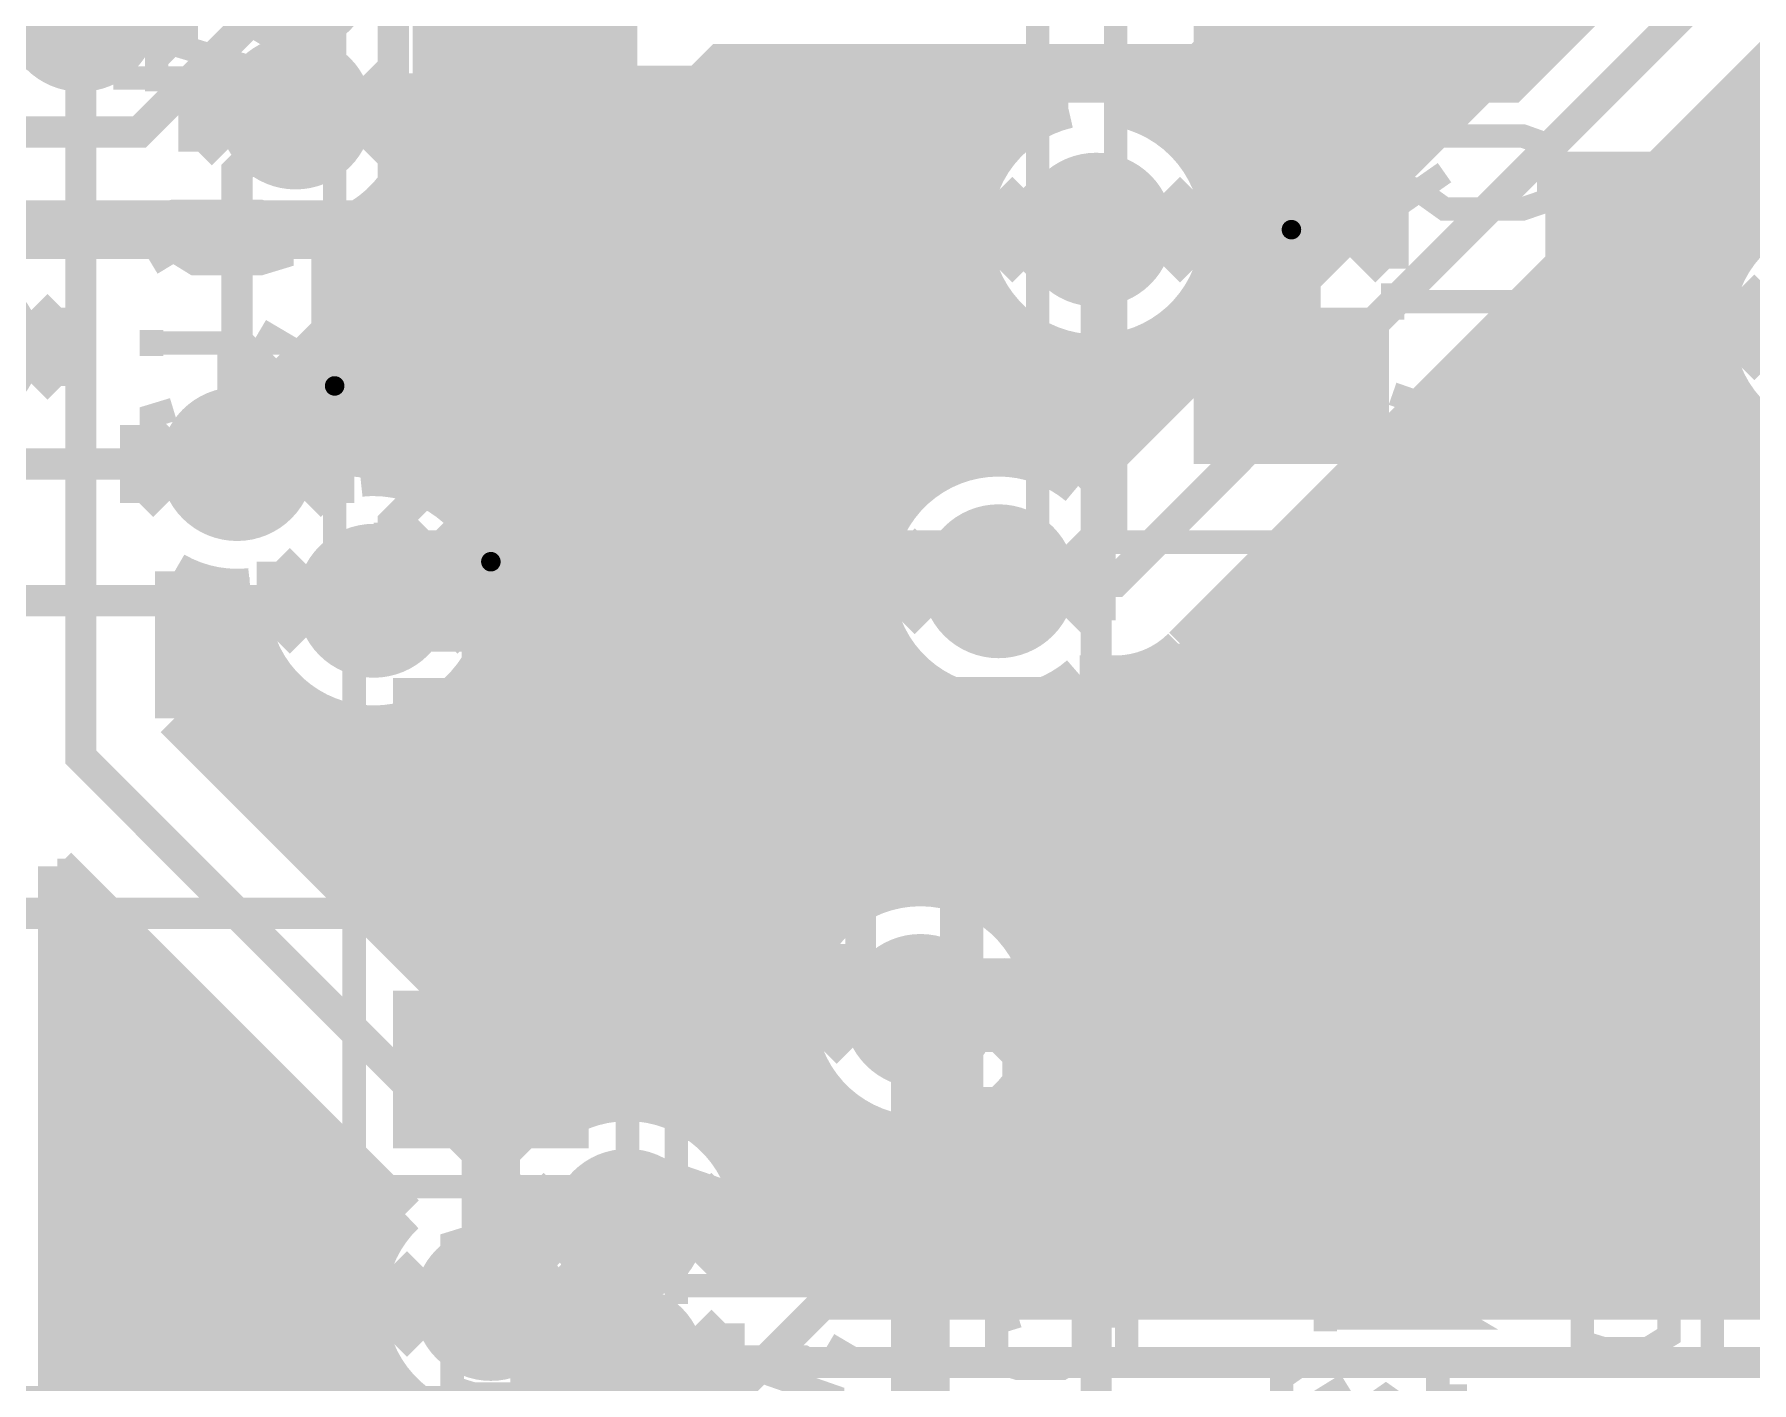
# Model space of a CAD drawing. Extents: x -10 to 131, y -93 to 209.
# Drawn here: x 7.19 to 18.36, y 7.74 to 16.51 of the extents above; entities that cross this region are included whole.
import ezdxf

# ---------------------------------------------------------------- set-up
doc = ezdxf.new("R2010")
doc.units = 0
doc.header["$MEASUREMENT"] = 0
doc.layers.get('0').update_dxf_attribs({"linetype": 'CONTINUOUS'})
for name, color, linetype in [('22-303-0_AST', 7, 'CONTINUOUS'), ('22-303-0_BOT', 2, 'CONTINUOUS'), ('22-303-0_DRD', 6, 'CONTINUOUS'), ('22-303-0_DRL', 1, 'CONTINUOUS'), ('22-303-0_GND', 3, 'CONTINUOUS'), ('22-303-0_IN1', 10, 'CONTINUOUS'), ('22-303-0_SMT', 9, 'CONTINUOUS'), ('22-303-0_SPT', 11, 'CONTINUOUS'), ('22-303-0_SST', 8, 'CONTINUOUS'), ('22-303-0_TOP', 15, 'CONTINUOUS'), ('THRUHOLE_TAP', 2, 'CONTINUOUS')]:
    doc.layers.add(name, color=color, linetype=linetype)

# ---------------------------------------------------------------- blocks, each defined once
blk = doc.blocks.new('ROUND_70')
at = {"const_width": 0.29972}
blk.add_lwpolyline([(-0.14986, 0, 1), (0.14986, 0, 1)], format="xyb", close=True, dxfattribs=at)
blk = doc.blocks.new('ROUND_75')
at = {"const_width": 0.29972}
blk.add_lwpolyline([(-0.14986, 0, 1), (0.14986, 0, 1)], format="xyb", close=True, dxfattribs=at)
blk = doc.blocks.new('ROUND_116')
at = {"const_width": 0.10033}
blk.add_lwpolyline([(-0.050164, 0, 1), (0.050164, 0, 1)], format="xyb", close=True, dxfattribs=at)
blk = doc.blocks.new('ROUND_117')
at = {"const_width": 0.10033}
blk.add_lwpolyline([(-0.050164, 0, 1), (0.050164, 0, 1)], format="xyb", close=True, dxfattribs=at)
blk = doc.blocks.new('ROUND_98')
at = {"const_width": 0.50038}
blk.add_lwpolyline([(-0.25019, 0, 1), (0.25019, 0, 1)], format="xyb", close=True, dxfattribs=at)
blk = doc.blocks.new('ROUND_100')
at = {"const_width": 0.50038}
blk.add_lwpolyline([(-0.25019, 0, 1), (0.25019, 0, 1)], format="xyb", close=True, dxfattribs=at)
blk = doc.blocks.new('ROUND_101')
at = {"const_width": 0.0635}
blk.add_lwpolyline([(-0.03175, 0, 1), (0.03175, 0, 1)], format="xyb", close=True, dxfattribs=at)
blk = doc.blocks.new('RECTANGLE_3')
blk.add_solid([(0.4826, 0.4064), (0.4826, -0.4064), (-0.4826, 0.4064), (-0.4826, -0.4064)])
blk = doc.blocks.new('RECTANGLE_6')
blk.add_solid([(0.63627, 0.51308), (0.63627, -0.51308), (-0.63627, 0.51308), (-0.63627, -0.51308)])
blk = doc.blocks.new('RECTANGLE_17')
blk.add_solid([(0.635, 0.508), (0.635, -0.508), (-0.635, 0.508), (-0.635, -0.508)])
blk = doc.blocks.new('RECTANGLE_18')
blk.add_solid([(0.25019, 0.40005), (0.25019, -0.40005), (-0.25019, 0.40005), (-0.25019, -0.40005)])
blk = doc.blocks.new('ROUND_108')
at = {"const_width": 0.10033}
blk.add_lwpolyline([(-0.050164, 0, 1), (0.050164, 0, 1)], format="xyb", close=True, dxfattribs=at)

msp = doc.modelspace()

# ---------------------------------------------------------------- linework, layer by layer
at = {"layer": '22-303-0_AST'}
for points, const_width in [([(9.144, 17.272), (13.716, 17.272), (13.716, 15.494), (13.462, 15.24), (13.716, 14.986), (13.716, 13.208), (9.144, 13.208), (9.144, 17.272)], 0.1524), ([(14.224, 17.272), (18.796, 17.272), (18.796, 15.494), (18.542, 15.24), (18.796, 14.986), (18.796, 13.208), (14.224, 13.208), (14.224, 17.272)], 0.1524), ([(10.86104, 16.2306), (10.69086, 16.16964), (10.69086, 15.93342), (10.86104, 15.875), (11.02868, 15.75562), (11.53668, 15.75562), (11.70686, 15.81404), (11.70686, 16.16964), (11.53668, 16.2306), (10.86104, 16.2306)], 0.1524), ([(11.02868, 15.99184), (10.69086, 15.75562)], 0.1524), ([(16.19504, 15.8496), (16.02486, 15.78864), (16.02486, 15.55242), (16.19504, 15.494), (16.36268, 15.37462), (16.87068, 15.37462), (17.04086, 15.43304), (17.04086, 15.78864), (16.87068, 15.8496), (16.19504, 15.8496)], 0.1524), ([(16.36268, 15.61084), (16.02486, 15.37462)], 0.1524), ([(10.69086, 15.0368), (10.69086, 15.27302)], 0.1524), ([(10.69086, 15.15364), (11.70686, 15.15364), (11.53668, 15.27302)], 0.1524), ([(16.02486, 14.6558), (16.02486, 14.89202)], 0.1524), ([(16.02486, 14.77264), (17.04086, 14.77264), (16.87068, 14.89202)], 0.1524), ([(10.86104, 14.67104), (10.69086, 14.61262), (10.69086, 14.25702), (10.86104, 14.1986), (11.19886, 14.1986), (11.36904, 14.31544), (11.36904, 14.67104), (11.70686, 14.67104), (11.70686, 14.1986)], 0.1524), ([(16.02486, 14.1732), (17.04086, 13.8176), (17.04086, 14.29004)], 0.1524), ([(9.271, 12.573), (11.049, 12.573), (11.049, 9.017), (9.271, 9.017), (9.271, 12.573)], 0.1524), ([(14.7955, 9.3345), (14.7955, 12.2555), (13.1572, 12.2555), (13.1572, 9.3345), (14.7955, 9.3345)], 0.1524), ([(18.6055, 9.3345), (18.6055, 12.2555), (16.9672, 12.2555), (16.9672, 9.3345), (18.6055, 9.3345)], 0.1524), ([(9.7663, 11.43762), (9.59866, 11.49858), (9.59866, 11.85418), (9.7663, 11.9126), (10.44448, 11.9126), (10.61466, 11.85418), (10.61466, 11.49858), (10.44448, 11.43762)], 0.1524), ([(17.81556, 11.88466), (17.81556, 11.52906), (17.98574, 11.40968), (18.15592, 11.40968), (18.32356, 11.52906), (18.32356, 11.88466), (17.30756, 11.88466)], 0.1524), ([(13.79474, 11.68146), (13.62456, 11.73988), (13.45692, 11.73988), (13.28674, 11.68146), (13.28674, 11.32586), (13.45692, 11.2649), (13.62456, 11.2649), (13.79474, 11.32586), (13.79474, 11.68146), (13.96492, 11.73988), (14.13256, 11.73988), (14.30274, 11.68146), (14.30274, 11.32586), (14.13256, 11.2649), (13.96492, 11.2649), (13.79474, 11.32586)], 0.1524), ([(17.81556, 11.58748), (17.30756, 11.40968)], 0.1524), ([(11.66622, 10.0965), (11.56462, 10.0965), (11.56462, 11.4935), (11.66622, 11.4935)], 0.20066), ([(12.46378, 11.4935), (12.56538, 11.4935), (12.56538, 10.0965), (12.46378, 10.0965)], 0.20066), ([(15.47622, 10.0965), (15.37462, 10.0965), (15.37462, 11.4935), (15.47622, 11.4935)], 0.20066), ([(16.27378, 11.4935), (16.37538, 11.4935), (16.37538, 10.0965), (16.27378, 10.0965)], 0.20066), ([(9.7663, 11.0744), (9.59866, 11.01598), (9.59866, 10.66038), (9.7663, 10.59942), (10.10666, 10.59942), (10.2743, 10.7188), (10.2743, 11.0744), (10.61466, 11.0744), (10.61466, 10.59942)], 0.1524), ([(17.47774, 11.04646), (17.30756, 10.9855), (17.30756, 10.6299), (17.47774, 10.57148), (17.81556, 10.57148), (17.98574, 10.69086), (17.98574, 11.04646), (18.32356, 11.04646), (18.32356, 10.57148)], 0.1524), ([(14.13256, 10.4267), (14.30274, 10.48766), (14.30274, 10.84326), (14.13256, 10.90168), (13.79474, 10.90168), (13.62456, 10.7823), (13.62456, 10.4267), (13.28674, 10.4267), (13.28674, 10.90168)], 0.1524), ([(11.56462, 10.39622), (11.56462, 10.49528), (12.56538, 10.49528), (12.56538, 10.39622), (11.56462, 10.39622)], 0.20066), ([(15.37462, 10.39622), (15.37462, 10.49528), (16.37538, 10.49528), (16.37538, 10.39622), (15.37462, 10.39622)], 0.20066), ([(9.59866, 10.0584), (9.7663, 10.17778), (9.93648, 10.2362), (10.2743, 10.2362), (10.44448, 10.17778), (10.61466, 10.0584), (10.61466, 9.93902), (10.44448, 9.82218), (10.2743, 9.76122), (9.93648, 9.76122), (9.7663, 9.82218), (9.59866, 9.93902), (9.59866, 10.0584)], 0.1524), ([(17.30756, 10.08888), (18.32356, 9.73328), (18.32356, 10.20826)], 0.1524), ([(13.79474, 9.5885), (13.79474, 9.9441), (13.62456, 10.06348), (13.45692, 10.06348), (13.28674, 9.9441), (13.28674, 9.5885), (14.30274, 9.5885)], 0.1524), ([(13.79474, 9.88568), (14.30274, 10.06348)], 0.1524), ([(11.3665, 9.4488), (11.3665, 9.0932), (11.70432, 8.97636), (12.04468, 8.97636), (12.3825, 9.0932), (12.3825, 9.4488)], 0.1524), ([(15.3035, 9.4488), (15.3035, 9.0932), (15.64132, 8.97636), (15.98168, 8.97636), (16.3195, 9.0932), (16.3195, 9.4488)], 0.1524), ([(11.3665, 9.39038), (12.3825, 9.39038)], 0.1524), ([(15.3035, 9.39038), (16.3195, 9.39038)], 0.1524), ([(11.3665, 8.255), (11.3665, 8.49376)], 0.1524), ([(11.3665, 8.37438), (12.3825, 8.37438), (12.21232, 8.49376)], 0.1524), ([(15.3035, 8.255), (15.3035, 8.49376)], 0.1524), ([(15.3035, 8.37438), (16.3195, 8.37438), (16.14932, 8.49376)], 0.1524), ([(11.70432, 7.4168), (11.70432, 7.89178), (12.3825, 7.65556), (12.3825, 7.53618), (11.3665, 7.53618)], 0.1524), ([(15.47368, 7.89178), (15.3035, 7.7724), (15.3035, 7.53618), (15.47368, 7.4168), (15.64132, 7.4168), (15.98168, 7.65556), (16.3195, 7.4168), (16.3195, 7.89178)], 0.1524)]:
    msp.add_lwpolyline(points, dxfattribs=dict(at, const_width=const_width))
at = {"layer": '22-303-0_BOT'}
for points, const_width in [([(13.462, 12.954), (14.224, 12.954), (18.669, 17.399), (18.669, 23.241)], 0.2032), ([(16.9672, 20.0406), (16.9672, 16.55826)], 0.254), ([(16.7386, 19.812), (16.7386, 16.32966)], 0.254), ([(16.51, 19.5834), (16.51, 16.10106)], 0.254), ([(16.2814, 19.3548), (16.2814, 15.87246)], 0.254), ([(16.0528, 19.1262), (16.0528, 15.64386)], 0.254), ([(15.8242, 18.8976), (15.8242, 15.41526)], 0.254), ([(15.5956, 18.669), (15.5956, 15.18666)], 0.254), ([(15.367, 18.4404), (15.367, 14.95806)], 0.254), ([(18.0594, 17.65046), (13.98016, 13.57376)], 0.254), ([(15.1638, 16.7132), (14.66088, 16.21282)], 0.254), ([(15.1384, 16.6878), (15.1384, 14.72946)], 0.254), ([(7.493, 16.637), (7.493, 11.811), (10.541, 8.763), (11.049, 8.763)], 0.2032), ([(18.669, 16.5354), (14.66088, 12.52982)], 0.254), ([(14.9098, 16.4592), (14.9098, 14.50086)], 0.254), ([(16.9164, 16.51), (14.95806, 16.51)], 0.254), ([(14.6812, 16.2306), (14.6812, 15.79626)], 0.254), ([(16.6878, 16.2814), (14.72946, 16.2814)], 0.254), ([(18.3388, 16.2052), (18.3388, 15.16126)], 0.254), ([(18.923, 16.2814), (18.41246, 16.2814)], 0.254), ([(14.4526, 16.07058), (14.4526, 15.9639)], 0.254), ([(8.509, 13.716), (8.509, 15.621), (8.89, 16.002)], 0.2032), ([(9.69772, 16.002), (9.69732, 16.02739)], 0.254), ([(13.91666, 16.0274), (9.69772, 16.0274)], 0.254), ([(9.8806, 16.0274), (9.8806, 13.4747)], 0.254), ([(10.1092, 16.0274), (10.1092, 13.21054)], 0.254), ([(10.3378, 16.0274), (10.3378, 9.82726)], 0.254), ([(10.5664, 16.0274), (10.5664, 9.59866)], 0.254), ([(10.795, 16.0274), (10.795, 9.53008)], 0.254), ([(11.0236, 16.0274), (11.0236, 9.57072)], 0.254), ([(11.2522, 16.0274), (11.2522, 9.54532)], 0.254), ([(11.4808, 16.0274), (11.4808, 9.44626)], 0.254), ([(11.7094, 16.0274), (11.7094, 9.22782)], 0.254), ([(11.938, 16.0274), (11.938, 8.4836)], 0.254), ([(12.1666, 16.0274), (12.1666, 10.34034)], 0.254), ([(12.3952, 16.0274), (12.3952, 10.74166)], 0.254), ([(12.6238, 16.0274), (12.6238, 10.8966)], 0.254), ([(12.8524, 16.0274), (12.8524, 13.48232)], 0.254), ([(13.081, 16.0274), (13.081, 13.6652)], 0.254), ([(13.3096, 16.0274), (13.3096, 15.42034)], 0.254), ([(13.5382, 16.0274), (13.5382, 15.82166)], 0.254), ([(13.7668, 16.0274), (13.7668, 15.9766)], 0.254), ([(16.4592, 16.0528), (14.39672, 16.0528)], 0.254), ([(18.1102, 15.9766), (18.1102, 8.4836)], 0.254), ([(19.1516, 16.0528), (18.18386, 16.0528)], 0.254), ([(13.5382, 15.8242), (9.6774, 15.8242)], 0.254), ([(16.2306, 15.8242), (14.65326, 15.8242)], 0.254), ([(17.8816, 15.748), (17.8816, 8.4836)], 0.254), ([(19.3802, 15.8242), (17.95526, 15.8242)], 0.254), ([(9.652, 15.73276), (9.652, 13.59408)], 0.254), ([(13.37056, 15.5956), (9.5885, 15.5956)], 0.254), ([(16.002, 15.5956), (14.8209, 15.5956)], 0.254), ([(17.653, 15.5194), (17.653, 8.4836)], 0.254), ([(20.61972, 15.5956), (17.72666, 15.5956)], 0.254), ([(13.29944, 15.367), (9.38784, 15.367)], 0.254), ([(9.4234, 15.39494), (9.4234, 13.63472)], 0.254), ([(15.7734, 15.367), (14.89456, 15.367)], 0.254), ([(17.4244, 15.2908), (17.4244, 8.4836)], 0.254), ([(18.65376, 15.367), (17.49806, 15.367)], 0.254), ([(9.1186, 15.2273), (9.1186, 14.24432)], 0.254), ([(9.1948, 15.2527), (9.1948, 14.14272)], 0.254), ([(13.29436, 15.1384), (9.1186, 15.1384)], 0.254), ([(15.5448, 15.1384), (14.8971, 15.1384)], 0.254), ([(18.31594, 15.1384), (17.26946, 15.1384)], 0.254), ([(13.3096, 15.05966), (13.3096, 13.74648)], 0.254), ([(17.1958, 15.0622), (17.1958, 8.4836)], 0.254), ([(13.3604, 14.9098), (9.1186, 14.9098)], 0.254), ([(15.3162, 14.9098), (14.8336, 14.9098)], 0.254), ([(18.1737, 14.9098), (17.04086, 14.9098)], 0.254), ([(16.9672, 14.8336), (16.9672, 8.4836)], 0.254), ([(13.5128, 14.6812), (9.1186, 14.6812)], 0.254), ([(13.5382, 14.6558), (13.5382, 13.75664)], 0.254), ([(15.0876, 14.6812), (14.67866, 14.6812)], 0.254), ([(14.6812, 14.6812), (14.6812, 14.27226)], 0.254), ([(18.11782, 14.6812), (16.81226, 14.6812)], 0.254), ([(14.4526, 14.51356), (14.4526, 14.04366)], 0.254), ([(16.7386, 14.605), (16.7386, 8.4836)], 0.254), ([(13.91666, 14.4526), (9.1186, 14.4526)], 0.254), ([(13.7668, 14.5034), (13.7668, 13.70076)], 0.254), ([(13.9954, 14.43736), (13.9954, 13.58646)], 0.254), ([(14.224, 14.44244), (14.224, 13.81506)], 0.254), ([(14.859, 14.4526), (14.27734, 14.4526)], 0.254), ([(18.13052, 14.4526), (16.58366, 14.4526)], 0.254), ([(16.51, 14.3764), (16.51, 8.4836)], 0.254), ([(14.6304, 14.224), (9.13638, 14.224)], 0.254), ([(18.20926, 14.224), (16.35506, 14.224)], 0.254), ([(16.2814, 14.1478), (16.2814, 8.4836)], 0.254), ([(14.4018, 13.9954), (9.26592, 13.9954)], 0.254), ([(18.39214, 13.9954), (16.12646, 13.9954)], 0.254), ([(18.3388, 14.0462), (18.3388, 8.4836)], 0.254), ([(16.0528, 13.9192), (16.0528, 8.4836)], 0.254), ([(14.1732, 13.7668), (9.31418, 13.7668)], 0.254), ([(20.93468, 13.7668), (15.89786, 13.7668)], 0.254), ([(15.8242, 13.6906), (15.8242, 8.4836)], 0.254), ([(12.9032, 13.5382), (9.78154, 13.5382)], 0.254), ([(21.03374, 13.5382), (15.66926, 13.5382)], 0.254), ([(15.5956, 13.462), (15.5956, 8.4836)], 0.254), ([(12.73556, 13.3096), (10.0457, 13.3096)], 0.254), ([(21.25218, 13.3096), (15.44066, 13.3096)], 0.254), ([(15.367, 13.2334), (15.367, 8.4836)], 0.254), ([(12.66444, 13.081), (10.16508, 13.081)], 0.254), ([(42.9514, 13.081), (15.21206, 13.081)], 0.254), ([(8.1026, 13.0175), (8.1026, 12.06246)], 0.254), ([(15.1384, 13.0048), (15.1384, 8.4836)], 0.254), ([(8.59028, 12.8524), (8.1026, 12.8524)], 0.254), ([(8.2804, 12.9413), (8.2804, 11.88466)], 0.254), ([(8.509, 12.90828), (8.509, 11.65606)], 0.254), ([(12.65936, 12.8524), (10.20572, 12.8524)], 0.254), ([(42.9514, 12.8524), (14.98346, 12.8524)], 0.254), ([(14.9098, 12.7762), (14.9098, 8.4836)], 0.254), ([(8.61568, 12.6238), (8.1026, 12.6238)], 0.254), ([(12.7254, 12.6238), (10.18032, 12.6238)], 0.254), ([(42.9514, 12.6238), (14.75486, 12.6238)], 0.254), ([(14.6812, 12.5476), (14.6812, 8.4836)], 0.254), ([(8.71474, 12.3952), (8.1026, 12.3952)], 0.254), ([(12.8778, 12.3952), (10.08126, 12.3952)], 0.254), ([(10.1092, 12.44346), (10.1092, 10.05586)], 0.254), ([(12.8524, 12.42314), (12.8524, 10.9601)], 0.254), ([(14.4526, 12.38758), (14.4526, 8.4836)], 0.254), ([(42.9514, 12.3952), (14.46784, 12.3952)], 0.254), ([(8.7376, 12.36218), (8.7376, 11.42746)], 0.254), ([(14.224, 12.3444), (13.99032, 12.3444)], 0.254), ([(13.9954, 12.3444), (13.9954, 8.4836)], 0.254), ([(14.224, 12.3444), (14.224, 8.4836)], 0.254), ([(8.93318, 12.1666), (8.1026, 12.1666)], 0.254), ([(13.28166, 12.1666), (9.86282, 12.1666)], 0.254), ([(9.8806, 12.1793), (9.8806, 10.28446)], 0.254), ([(13.081, 12.24026), (13.081, 10.95756)], 0.254), ([(13.3096, 12.16152), (13.3096, 10.8839)], 0.254), ([(39.03726, 12.1666), (13.64234, 12.1666)], 0.254), ([(13.7668, 12.2047), (13.7668, 8.4836)], 0.254), ([(8.1026, 12.06246), (10.68324, 9.48182)], 0.254), ([(8.9662, 12.14374), (8.9662, 11.19886)], 0.254), ([(9.652, 12.05992), (9.652, 10.51306)], 0.254), ([(13.5382, 12.14882), (13.5382, 10.71626)], 0.254), ([(38.74262, 11.938), (8.22706, 11.938)], 0.254), ([(9.1948, 12.04468), (9.1948, 10.97026)], 0.254), ([(9.4234, 12.01928), (9.4234, 10.74166)], 0.254), ([(38.61054, 11.7094), (8.45566, 11.7094)], 0.254), ([(38.56228, 11.4808), (8.68426, 11.4808)], 0.254), ([(38.5826, 11.2522), (8.91286, 11.2522)], 0.254), ([(7.3406, 11.0998), (9.6012, 8.8392)], 0.254), ([(7.3406, 11.0998), (7.3406, -23.47214)], 0.254), ([(7.366, 11.0744), (7.366, -23.50262)], 0.254), ([(7.4168, 11.0236), (7.3406, 11.0236)], 0.254), ([(38.6715, 11.0236), (9.14146, 11.0236)], 0.254), ([(7.5946, 10.8458), (7.5946, -24.5364)], 0.254), ([(7.6454, 10.795), (7.3406, 10.795)], 0.254), ([(12.45362, 10.795), (9.37006, 10.795)], 0.254), ([(25.53462, 10.795), (13.45184, 10.795)], 0.254), ([(7.8232, 10.6172), (7.8232, -24.5364)], 0.254), ([(7.874, 10.5664), (7.3406, 10.5664)], 0.254), ([(12.2555, 10.5664), (9.59866, 10.5664)], 0.254), ([(25.3365, 10.5664), (13.6525, 10.5664)], 0.254), ([(8.0518, 10.3886), (8.0518, -24.5364)], 0.254), ([(8.1026, 10.3378), (7.3406, 10.3378)], 0.254), ([(12.1666, 10.3378), (9.82726, 10.3378)], 0.254), ([(25.2476, 10.3378), (13.7414, 10.3378)], 0.254), ([(8.2804, 10.16), (8.2804, -24.5364)], 0.254), ([(8.3312, 10.1092), (7.3406, 10.1092)], 0.254), ([(12.14628, 10.1092), (10.05586, 10.1092)], 0.254), ([(25.22728, 10.1092), (13.75918, 10.1092)], 0.254), ([(8.509, 9.9314), (8.509, -24.5364)], 0.254), ([(12.1666, 9.97966), (12.1666, 8.4836)], 0.254), ([(8.5598, 9.8806), (7.3406, 9.8806)], 0.254), ([(12.19454, 9.8806), (10.28446, 9.8806)], 0.254), ([(25.27554, 9.8806), (13.71092, 9.8806)], 0.254), ([(8.7376, 9.7028), (8.7376, -24.5364)], 0.254), ([(8.7884, 9.652), (7.3406, 9.652)], 0.254), ([(12.32662, 9.652), (10.51306, 9.652)], 0.254), ([(13.5382, 9.6012), (13.5382, 8.4836)], 0.254), ([(25.40762, 9.652), (13.58138, 9.652)], 0.254), ([(12.3952, 9.5758), (12.3952, 8.4836)], 0.254), ([(9.017, 9.4234), (7.3406, 9.4234)], 0.254), ([(8.9662, 9.4742), (8.9662, -24.5364)], 0.254), ([(12.62126, 9.4234), (11.51382, 9.4234)], 0.254), ([(12.6238, 9.4234), (12.6238, 8.4836)], 0.254), ([(22.55266, 9.4234), (13.2842, 9.4234)], 0.254), ([(13.3096, 9.43356), (13.3096, 8.4836)], 0.254), ([(12.8524, 9.35736), (12.8524, 8.4836)], 0.254), ([(13.081, 9.36244), (13.081, 8.4836)], 0.254), ([(9.2456, 9.1948), (7.3406, 9.1948)], 0.254), ([(9.1948, 9.2456), (9.1948, -24.5364)], 0.254), ([(22.1488, 9.1948), (11.73226, 9.1948)], 0.254), ([(9.4742, 8.9662), (7.3406, 8.9662)], 0.254), ([(9.4234, 9.017), (9.4234, 8.5852)], 0.254), ([(21.9964, 8.9662), (11.83132, 8.9662)], 0.254), ([(9.5123, 8.7376), (7.3406, 8.7376)], 0.254), ([(21.89226, 8.7376), (11.85672, 8.7376)], 0.254), ([(9.39292, 8.509), (7.3406, 8.509)], 0.254), ([(21.209, 8.4836), (11.80592, 8.4836)], 0.254), ([(21.59762, 8.509), (11.81608, 8.509)], 0.254), ([(9.35228, 8.2804), (7.3406, 8.2804)], 0.254), ([(9.37768, 8.0518), (7.3406, 8.0518)], 0.254), ([(9.4234, 7.92226), (9.4234, -24.5364)], 0.254), ([(9.47674, 7.8232), (7.3406, 7.8232)], 0.254), ([(30.099, 7.239), (29.972, 7.366), (21.717, 7.366), (21.209, 7.874), (11.049, 7.874)], 0.2032), ([(9.652, 7.62762), (9.652, -24.5364)], 0.254)]:
    msp.add_lwpolyline(points, dxfattribs=dict(at, const_width=const_width))
at = {"layer": '22-303-0_BOT', "const_width": 0.254}
for points in [[(14.26972, 16.02994, 0.1794457), (14.65447, 16.20653)], [(14.26972, 16.02994, 0.1794457), (14.65447, 16.20653)], [(9.1186, 15.2273, 0.33246), (9.69772, 16.002)], [(13.91666, 16.0274, 0.3497052), (13.28928, 15.24)], [(14.90472, 15.24, 0.3524812), (14.26972, 16.02994)], [(18.923, 15.41272, 0.4142136), (18.11528, 14.605)], [(13.28928, 15.24, 0.4142136), (14.097, 14.43228)], [(14.097, 14.43228, 0.4142136), (14.90472, 15.24)], [(18.11528, 14.605, 0.4142136), (18.923, 13.79728)], [(9.31672, 13.716, 0.1804438), (9.11938, 14.245)], [(13.462, 13.76172, 0.4142136), (12.65428, 12.954)], [(13.98016, 13.57376, 0.1758674), (13.462, 13.76183)], [(9.398, 13.63472, 0.0268021), (9.31159, 13.63008)], [(9.31164, 13.62964, 0.0268021), (9.31627, 13.716)], [(10.20572, 12.827, 0.4142136), (9.398, 13.63472)], [(8.1026, 13.0175, 0.1325032), (8.509, 12.90788)], [(12.65428, 12.954, 0.4142136), (13.462, 12.14628)], [(8.509, 12.90828, 0.0268015), (8.59541, 12.91291)], [(8.59536, 12.91336, 0.0268021), (8.59073, 12.827)], [(8.59028, 12.827, 0.4142136), (9.398, 12.01928)], [(9.398, 12.01928, 0.4142136), (10.20572, 12.827)], [(14.224, 12.3444, 0.1989118), (14.65505, 12.52295)], [(13.462, 12.14628, 0.1804434), (13.991, 12.34361)], [(12.954, 10.96772, 0.4142136), (12.14628, 10.16)], [(13.76172, 10.16, 0.4142136), (12.954, 10.96772)], [(12.14628, 10.16, 0.4142136), (12.954, 9.35228)], [(12.954, 9.35228, 0.4142136), (13.76172, 10.16)], [(11.049, 9.57072, 0.1182193), (10.6827, 9.48288)], [(11.85672, 8.763, 0.4142136), (11.049, 9.57072)], [(9.6012, 8.8392, 0.2046932), (9.35158, 8.255)], [(11.80592, 8.4836, 0.0886341), (11.85584, 8.763)], [(9.35228, 8.255, 0.4142136), (10.16, 7.44728)]]:
    msp.add_lwpolyline(points, format="xyb", dxfattribs=at)
at = {"layer": '22-303-0_DRD', "const_width": 0.254}
for points in [[(8.89, 16.51), (8.255, 17.145)], [(9.525, 17.145), (8.89, 16.51)], [(6.858, 16.383), (7.493, 17.018)], [(7.493, 17.018), (8.128, 16.383)], [(7.493, 16.256), (6.858, 16.891)], [(8.128, 16.891), (7.493, 16.256)], [(8.128, 16.383), (8.128, 16.891)], [(8.255, 15.748), (8.89, 16.383)], [(8.89, 16.383), (9.525, 15.748)], [(8.255, 16.256), (8.255, 15.748)], [(8.89, 15.621), (8.255, 16.256)], [(9.525, 16.256), (8.89, 15.621)], [(9.525, 15.748), (9.525, 16.256)], [(13.462, 14.986), (14.097, 15.621)], [(14.097, 15.621), (14.732, 14.986)], [(14.732, 14.986), (15.367, 15.621)], [(14.732, 14.986), (15.367, 15.621)], [(14.732, 14.986), (15.367, 15.621)], [(15.367, 15.621), (16.002, 14.986)], [(15.367, 15.621), (16.002, 14.986)], [(15.367, 15.621), (16.002, 14.986)], [(13.462, 15.494), (13.462, 14.986)], [(14.097, 14.859), (13.462, 15.494)], [(14.732, 15.494), (14.097, 14.859)], [(14.732, 15.494), (14.732, 14.986)], [(15.367, 14.859), (14.732, 15.494)], [(14.732, 15.494), (14.732, 14.986)], [(15.367, 14.859), (14.732, 15.494)], [(14.732, 15.494), (14.732, 14.986)], [(15.367, 14.859), (14.732, 15.494)], [(14.732, 14.986), (14.732, 15.494)], [(16.002, 15.494), (15.367, 14.859)], [(16.002, 15.494), (15.367, 14.859)], [(16.002, 15.494), (15.367, 14.859)], [(16.002, 14.986), (16.002, 15.494)], [(16.002, 14.986), (16.002, 15.494)], [(16.002, 14.986), (16.002, 15.494)], [(18.288, 14.351), (18.923, 14.986)], [(6.731, 14.859), (7.366, 14.224)], [(18.288, 14.859), (18.288, 14.351)], [(18.923, 14.224), (18.288, 14.859)], [(7.366, 14.732), (6.731, 14.097)], [(7.366, 14.224), (7.366, 14.732)], [(8.509, 13.97), (9.144, 14.605)], [(8.509, 13.97), (9.144, 14.605)], [(9.144, 14.605), (9.779, 13.97)], [(9.144, 14.605), (9.779, 13.97)], [(8.509, 14.478), (8.509, 13.97)], [(9.144, 13.843), (8.509, 14.478)], [(8.509, 14.478), (8.509, 13.97)], [(9.144, 13.843), (8.509, 14.478)], [(9.779, 14.478), (9.144, 13.843)], [(9.779, 14.478), (9.144, 13.843)], [(9.779, 13.97), (9.779, 14.478)], [(9.779, 13.97), (9.779, 14.478)], [(7.874, 13.462), (8.509, 14.097)], [(8.509, 14.097), (9.144, 13.462)], [(7.874, 13.97), (7.874, 13.462)], [(8.509, 13.335), (7.874, 13.97)], [(9.144, 13.97), (8.509, 13.335)], [(9.144, 13.462), (9.144, 13.97)], [(9.525, 12.827), (10.16, 13.462)], [(9.525, 12.827), (10.16, 13.462)], [(9.525, 12.827), (10.16, 13.462)], [(10.16, 13.462), (10.795, 12.827)], [(10.16, 13.462), (10.795, 12.827)], [(10.16, 13.462), (10.795, 12.827)], [(9.525, 13.335), (9.525, 12.827)], [(10.16, 12.7), (9.525, 13.335)], [(9.525, 13.335), (9.525, 12.827)], [(10.16, 12.7), (9.525, 13.335)], [(9.525, 13.335), (9.525, 12.827)], [(10.16, 12.7), (9.525, 13.335)], [(10.795, 13.335), (10.16, 12.7)], [(10.795, 13.335), (10.16, 12.7)], [(10.795, 13.335), (10.16, 12.7)], [(10.795, 12.827), (10.795, 13.335)], [(10.795, 12.827), (10.795, 13.335)], [(10.795, 12.827), (10.795, 13.335)], [(12.827, 12.7), (13.462, 13.335)], [(13.462, 13.335), (14.097, 12.7)], [(8.763, 12.573), (9.398, 13.208)], [(9.398, 13.208), (10.033, 12.573)], [(12.827, 13.208), (12.827, 12.7)], [(13.462, 12.573), (12.827, 13.208)], [(14.097, 13.208), (13.462, 12.573)], [(14.097, 12.7), (14.097, 13.208)], [(8.763, 13.081), (8.763, 12.573)], [(9.398, 12.446), (8.763, 13.081)], [(10.033, 13.081), (9.398, 12.446)], [(10.033, 12.573), (10.033, 13.081)], [(12.319, 9.906), (12.954, 10.541)], [(12.319, 9.906), (12.954, 10.541)], [(12.954, 10.541), (13.589, 9.906)], [(12.954, 10.541), (13.589, 9.906)], [(12.319, 10.414), (12.319, 9.906)], [(12.954, 9.779), (12.319, 10.414)], [(12.319, 10.414), (12.319, 9.906)], [(12.954, 9.779), (12.319, 10.414)], [(13.589, 10.414), (12.954, 9.779)], [(13.589, 10.414), (12.954, 9.779)], [(13.589, 9.906), (13.589, 10.414)], [(13.589, 9.906), (13.589, 10.414)], [(10.414, 8.509), (11.049, 9.144)], [(11.049, 9.144), (11.684, 8.509)], [(10.414, 9.017), (10.414, 8.509)], [(11.049, 8.382), (10.414, 9.017)], [(11.684, 9.017), (11.049, 8.382)], [(11.684, 8.509), (11.684, 9.017)], [(9.525, 8.001), (10.16, 8.636)], [(10.16, 8.636), (10.795, 8.001)], [(9.525, 8.509), (9.525, 8.001)], [(10.16, 7.874), (9.525, 8.509)], [(10.795, 8.509), (10.16, 7.874)], [(10.795, 8.001), (10.795, 8.509)], [(10.414, 7.62), (11.049, 8.255)], [(11.049, 8.255), (11.684, 7.62)], [(10.414, 8.128), (10.414, 7.62)], [(11.049, 7.493), (10.414, 8.128)], [(11.684, 8.128), (11.049, 7.493)], [(11.684, 7.62), (11.684, 8.128)]]:
    msp.add_lwpolyline(points, dxfattribs=at)
at = {"layer": '22-303-0_IN1'}
for points, const_width in [([(11.811, 26.035), (10.16, 24.384), (10.16, 18.542), (9.525, 17.907), (9.525, 14.732), (9.779, 14.478), (9.779, 13.589), (9.525, 13.335), (9.525, 12.954), (9.398, 12.827)], 0.2032), ([(10.16, 8.255), (10.16, 9.271), (10.922, 10.033), (10.922, 23.49246), (10.79246, 23.61946)], 0.381), ([(14.097, 15.24), (14.097, 7.493), (13.462, 6.858), (13.462, -20.066)], 0.2032), ([(6.096, 5.969), (9.017, 3.048), (12.954, 6.985), (12.954, 10.16)], 0.381), ([(6.096, -18.034), (6.096, 0.127), (9.017, 3.048), (12.954, 6.985), (12.954, 10.16)], 0.381)]:
    msp.add_lwpolyline(points, dxfattribs=dict(at, const_width=const_width))
at = {"layer": '22-303-0_SST', "const_width": 0.1524}
for points in [[(9.144, 17.272), (9.144, 13.208), (13.716, 13.208), (13.716, 14.986), (13.462, 15.24), (13.716, 15.494), (13.716, 17.272), (9.144, 17.272)], [(14.224, 17.272), (14.224, 13.208), (18.796, 13.208), (18.796, 14.986), (18.542, 15.24), (18.796, 15.494), (18.796, 17.272), (14.224, 17.272)], [(7.98576, 16.13916), (7.98576, 16.47952), (8.54964, 16.30934), (8.54964, 16.22552), (7.70382, 16.22552)], [(8.09498, 15.35938), (7.95274, 15.3162), (7.95274, 15.14602), (8.09498, 15.10538), (8.23468, 15.01902), (8.65886, 15.01902), (8.8011, 15.0622), (8.8011, 15.3162), (8.65886, 15.35938), (8.09498, 15.35938)], [(8.23468, 15.1892), (7.95274, 15.01902)], [(7.95274, 14.41958), (7.95274, 14.58722)], [(7.95274, 14.5034), (8.8011, 14.5034), (8.65886, 14.58722)], [(8.09498, 14.0716), (7.95274, 14.02842), (7.95274, 13.77442), (8.09498, 13.73378), (8.37692, 13.73378), (8.51662, 13.8176), (8.51662, 14.0716), (8.8011, 14.0716), (8.8011, 13.73378)], [(9.271, 12.573), (9.271, 9.017), (11.049, 9.017), (11.049, 12.573), (9.271, 12.573)], [(14.7955, 9.3345), (14.7955, 12.2555), (13.1572, 12.2555), (13.1572, 9.3345), (14.7955, 9.3345)], [(18.6055, 9.3345), (18.6055, 12.2555), (16.9672, 12.2555), (16.9672, 9.3345), (18.6055, 9.3345)], [(11.66622, 11.4935), (11.56462, 11.4935), (11.56462, 10.0965), (11.66622, 10.0965)], [(12.46378, 10.0965), (12.56538, 10.0965), (12.56538, 11.4935), (12.46378, 11.4935)], [(15.47622, 11.4935), (15.37462, 11.4935), (15.37462, 10.0965), (15.47622, 10.0965)], [(16.27378, 10.0965), (16.37538, 10.0965), (16.37538, 11.4935), (16.27378, 11.4935)], [(11.56462, 10.39622), (11.56462, 10.49528), (12.56538, 10.49528), (12.56538, 10.39622), (11.56462, 10.39622)], [(15.37462, 10.39622), (15.37462, 10.49528), (16.37538, 10.49528), (16.37538, 10.39622), (15.37462, 10.39622)], [(15.58798, 9.017), (15.58798, 8.763), (15.86992, 8.67918), (16.15186, 8.67918), (16.4338, 8.763), (16.4338, 9.017)], [(15.58798, 8.97636), (16.4338, 8.97636)], [(17.68348, 8.98906), (17.68348, 8.73506), (17.82318, 8.6487), (17.96542, 8.6487), (18.10512, 8.73506), (18.10512, 8.98906), (17.2593, 8.98906)], [(13.87348, 8.86206), (13.87348, 8.60806), (14.01318, 8.5217), (14.15542, 8.5217), (14.29512, 8.60806), (14.29512, 8.86206), (13.4493, 8.86206)], [(11.65098, 8.763), (11.65098, 8.509), (11.93292, 8.42518), (12.21486, 8.42518), (12.4968, 8.509), (12.4968, 8.763)], [(17.68348, 8.7757), (17.2593, 8.6487)], [(10.04824, 8.35406), (9.90854, 8.39724), (9.90854, 8.65124), (10.04824, 8.69442), (10.61466, 8.69442), (10.75436, 8.65124), (10.75436, 8.39724), (10.61466, 8.35406)], [(11.65098, 8.72236), (12.4968, 8.72236)], [(13.87348, 8.6487), (13.4493, 8.5217)], [(17.399, 8.30326), (17.2593, 8.26008), (17.2593, 8.00608), (17.399, 7.9629), (17.68348, 7.9629), (17.82318, 8.04926), (17.82318, 8.30326), (18.10512, 8.30326), (18.10512, 7.9629)], [(15.58798, 8.0772), (15.58798, 8.24738)], [(15.58798, 8.16356), (16.4338, 8.16356), (16.29156, 8.24738)], [(13.589, 8.17626), (13.4493, 8.13308), (13.4493, 7.87908), (13.589, 7.8359), (13.87348, 7.8359), (14.01318, 7.92226), (14.01318, 8.17626), (14.29512, 8.17626), (14.29512, 7.8359)], [(10.04824, 8.00862), (9.90854, 7.96544), (9.90854, 7.71144), (10.04824, 7.66826), (10.33272, 7.66826), (10.47242, 7.75462), (10.47242, 8.00862), (10.75436, 8.00862), (10.75436, 7.66826)], [(11.65098, 7.8232), (11.65098, 7.99338)], [(11.65098, 7.90956), (12.4968, 7.90956), (12.35456, 7.99338)], [(15.72768, 7.73176), (15.58798, 7.6454), (15.58798, 7.47776), (15.72768, 7.3914), (15.86992, 7.3914), (16.15186, 7.56158), (16.4338, 7.3914), (16.4338, 7.73176)]]:
    msp.add_lwpolyline(points, dxfattribs=at)
at = {"layer": '22-303-0_TOP'}
for points, const_width in [([(-4.38404, 22.86), (-4.38404, 19.3802), (-1.397, 16.383), (7.239, 16.383), (7.493, 16.637)], 0.2032), ([(13.97, 19.685), (13.716, 19.685), (10.287, 16.256)], 0.381), ([(17.78, 18.3388), (17.78, 17.272), (16.764, 16.256), (15.875, 16.256), (15.748, 16.256), (15.367, 16.256)], 0.381), ([(17.78, 18.3388), (17.78, 17.272), (16.764, 16.256), (15.875, 16.256), (15.875, 16.383), (15.748, 16.256), (15.367, 16.256)], 0.381), ([(8.89, 16.891), (7.874, 15.875), (-4.445, 15.875), (-4.572, 16.002), (-4.699, 16.002)], 0.2032), ([(15.367, 16.256), (11.684, 16.256), (11.43, 16.002), (11.43, 15.494), (11.176, 15.24), (-6.223, 15.24)], 0.381), ([(8.89, 16.002), (10.033, 16.002), (10.287, 16.256)], 0.2032), ([(17.653, 15.24), (17.653, 14.605), (16.002, 12.954), (15.367, 12.954), (13.97, 11.557), (13.97, 11.5062)], 0.381), ([(15.367, 15.24), (15.367, 14.224)], 0.381), ([(15.367, 14.224), (15.367, 15.24)], 0.381), ([(15.367, 15.24), (15.367, 14.224)], 0.381), ([(12.573, 15.24), (14.097, 15.24)], 0.2032), ([(10.287, 14.224), (9.144, 14.224)], 0.381), ([(10.287, 14.224), (9.144, 14.224)], 0.381), ([(-5.588, 13.716), (8.509, 13.716)], 0.2032), ([(10.16, 11.811), (10.16, 13.081)], 0.381), ([(10.16, 13.081), (10.16, 11.811)], 0.381), ([(10.16, 11.811), (10.16, 13.081)], 0.381), ([(-5.207, 10.795), (10.795, 10.795), (11.303, 11.303), (11.303, 12.573), (11.684, 12.954), (13.462, 12.954)], 0.2032), ([(9.398, 12.827), (-5.461, 12.827), (-6.35, 11.938)], 0.2032), ([(17.78, 11.5062), (17.78, 11.557), (18.542, 12.319), (20.955, 12.319), (21.717, 11.557), (21.717, 10.16)], 0.381), ([(12.065, 11.79576), (12.35456, 11.5062), (13.97, 11.5062)], 0.381), ([(15.875, 11.79576), (17.5006, 11.79576), (17.78, 11.5062)], 0.381), ([(17.78, 10.0838), (17.7292, 10.0838), (17.018, 10.795), (14.859, 10.795), (14.1478, 10.0838), (13.97, 10.0838)], 0.381), ([(12.954, 10.16), (12.954, 10.0838), (13.97, 10.0838)], 0.381), ([(12.954, 10.16), (12.954, 10.0838), (13.97, 10.0838)], 0.381), ([(15.875, 9.79424), (15.875, 9.271), (18.923, 9.271), (19.685, 10.033), (19.685, 10.0838)], 0.381), ([(12.065, 9.79424), (10.17524, 9.79424), (10.16, 9.779)], 0.381), ([(10.16, 9.779), (10.16, 8.255)], 0.381), ([(12.065, 9.79424), (12.065, 9.652), (12.446, 9.271), (15.875, 9.271), (15.875, 9.79424)], 0.381), ([(11.049, 8.763), (20.955, 8.763), (21.463, 9.271), (23.749, 9.271)], 0.2032), ([(-1.905, 7.239), (-1.778, 7.112), (11.176, 7.112), (12.319, 8.255), (21.082, 8.255), (21.463, 8.636), (22.733, 8.636)], 0.2032), ([(11.049, 7.874), (10.795, 7.62), (-1.397, 7.62), (-2.032, 8.255), (-3.81, 8.255)], 0.2032)]:
    msp.add_lwpolyline(points, dxfattribs=dict(at, const_width=const_width))

# ---------------------------------------------------------------- block references
at = {"layer": '22-303-0_BOT'}
for name, p in [('ROUND_70', (7.493, 16.637)), ('ROUND_70', (8.89, 16.002)), ('ROUND_70', (14.097, 15.24)), ('ROUND_75', (15.367, 15.24)), ('ROUND_70', (9.144, 14.224)), ('ROUND_70', (8.509, 13.716)), ('ROUND_70', (10.16, 13.081)), ('ROUND_70', (13.462, 12.954)), ('ROUND_70', (9.398, 12.827)), ('ROUND_70', (12.954, 10.16)), ('ROUND_70', (11.049, 8.763)), ('ROUND_70', (10.16, 8.255)), ('ROUND_70', (11.049, 7.874))]:
    msp.add_blockref(name, p, dxfattribs=at)
at = {"layer": '22-303-0_DRL'}
for name, p in [('ROUND_117', (8.89, 16.002)), ('ROUND_116', (14.097, 15.24)), ('ROUND_117', (15.367, 15.24)), ('ROUND_117', (9.144, 14.224)), ('ROUND_117', (8.509, 13.716)), ('ROUND_117', (10.16, 13.081)), ('ROUND_117', (13.462, 12.954)), ('ROUND_116', (9.398, 12.827)), ('ROUND_117', (12.954, 10.16)), ('ROUND_117', (11.049, 8.763)), ('ROUND_117', (10.16, 8.255)), ('ROUND_116', (11.049, 7.874))]:
    msp.add_blockref(name, p, dxfattribs=at)
at = {"layer": '22-303-0_GND'}
for name, p in [('ROUND_100', (8.89, 16.891)), ('ROUND_100', (7.493, 16.637)), ('ROUND_100', (8.89, 16.002)), ('ROUND_98', (14.097, 15.24)), ('ROUND_101', (15.367, 15.24)), ('ROUND_98', (6.731, 14.478)), ('ROUND_100', (8.509, 13.716)), ('ROUND_101', (9.144, 14.224)), ('ROUND_100', (13.462, 12.954)), ('ROUND_98', (9.398, 12.827)), ('ROUND_101', (10.16, 13.081)), ('ROUND_100', (12.954, 10.16)), ('ROUND_100', (11.049, 8.763)), ('ROUND_100', (10.16, 8.255)), ('ROUND_98', (11.049, 7.874))]:
    msp.add_blockref(name, p, dxfattribs=at)
at = {"layer": '22-303-0_IN1'}
for name, p in [('ROUND_70', (7.493, 16.637)), ('ROUND_70', (8.89, 16.002)), ('ROUND_70', (14.097, 15.24)), ('ROUND_75', (15.367, 15.24)), ('ROUND_70', (9.144, 14.224)), ('ROUND_70', (8.509, 13.716)), ('ROUND_70', (10.16, 13.081)), ('ROUND_70', (13.462, 12.954)), ('ROUND_70', (9.398, 12.827)), ('ROUND_70', (12.954, 10.16)), ('ROUND_70', (11.049, 8.763)), ('ROUND_70', (10.16, 8.255)), ('ROUND_70', (11.049, 7.874))]:
    msp.add_blockref(name, p, dxfattribs=at)
at = {"layer": '22-303-0_SMT'}
for name, p in [('RECTANGLE_17', (10.287, 16.256)), ('RECTANGLE_17', (15.367, 16.256)), ('RECTANGLE_17', (12.573, 15.24)), ('RECTANGLE_17', (17.653, 15.24)), ('RECTANGLE_17', (10.287, 14.224)), ('RECTANGLE_17', (15.367, 14.224)), ('RECTANGLE_6', (10.16, 11.811)), ('RECTANGLE_18', (12.065, 11.79576)), ('RECTANGLE_18', (15.875, 11.79576)), ('RECTANGLE_3', (13.97, 11.5062)), ('RECTANGLE_3', (17.78, 11.5062)), ('RECTANGLE_3', (13.97, 10.0838)), ('RECTANGLE_3', (17.78, 10.0838)), ('RECTANGLE_6', (10.16, 9.779)), ('RECTANGLE_18', (12.065, 9.79424)), ('RECTANGLE_18', (15.875, 9.79424))]:
    msp.add_blockref(name, p, dxfattribs=at)
at = {"layer": '22-303-0_SPT'}
for name, p in [('RECTANGLE_17', (10.287, 16.256)), ('RECTANGLE_17', (15.367, 16.256)), ('RECTANGLE_17', (12.573, 15.24)), ('RECTANGLE_17', (17.653, 15.24)), ('RECTANGLE_17', (10.287, 14.224)), ('RECTANGLE_17', (15.367, 14.224)), ('RECTANGLE_6', (10.16, 11.811)), ('RECTANGLE_18', (12.065, 11.79576)), ('RECTANGLE_18', (15.875, 11.79576)), ('RECTANGLE_3', (13.97, 11.5062)), ('RECTANGLE_3', (17.78, 11.5062)), ('RECTANGLE_3', (13.97, 10.0838)), ('RECTANGLE_3', (17.78, 10.0838)), ('RECTANGLE_6', (10.16, 9.779)), ('RECTANGLE_18', (12.065, 9.79424)), ('RECTANGLE_18', (15.875, 9.79424))]:
    msp.add_blockref(name, p, dxfattribs=at)
at = {"layer": '22-303-0_TOP'}
for name, p in [('ROUND_70', (7.493, 16.637)), ('RECTANGLE_17', (10.287, 16.256)), ('RECTANGLE_17', (15.367, 16.256)), ('ROUND_70', (8.89, 16.002)), ('RECTANGLE_17', (12.573, 15.24)), ('RECTANGLE_17', (17.653, 15.24)), ('ROUND_70', (14.097, 15.24)), ('ROUND_70', (15.367, 15.24)), ('RECTANGLE_17', (10.287, 14.224)), ('RECTANGLE_17', (15.367, 14.224)), ('ROUND_70', (9.144, 14.224)), ('ROUND_70', (8.509, 13.716)), ('ROUND_70', (10.16, 13.081)), ('ROUND_70', (13.462, 12.954)), ('ROUND_70', (9.398, 12.827)), ('RECTANGLE_6', (10.16, 11.811)), ('RECTANGLE_18', (12.065, 11.79576)), ('RECTANGLE_18', (15.875, 11.79576)), ('RECTANGLE_3', (13.97, 11.5062)), ('RECTANGLE_3', (17.78, 11.5062)), ('ROUND_70', (12.954, 10.16)), ('RECTANGLE_3', (13.97, 10.0838)), ('RECTANGLE_3', (17.78, 10.0838)), ('RECTANGLE_6', (10.16, 9.779)), ('RECTANGLE_18', (12.065, 9.79424)), ('RECTANGLE_18', (15.875, 9.79424)), ('ROUND_70', (11.049, 8.763)), ('ROUND_70', (10.16, 8.255)), ('ROUND_70', (11.049, 7.874))]:
    msp.add_blockref(name, p, dxfattribs=at)
at = {"layer": 'THRUHOLE_TAP'}
for p in [(8.89, 16.002), (14.097, 15.24), (15.367, 15.24), (9.144, 14.224), (8.509, 13.716), (10.16, 13.081), (13.462, 12.954), (9.398, 12.827), (12.954, 10.16), (11.049, 8.763), (10.16, 8.255), (11.049, 7.874)]:
    msp.add_blockref('ROUND_108', p, dxfattribs=at)

doc.saveas('drawing.dxf')
